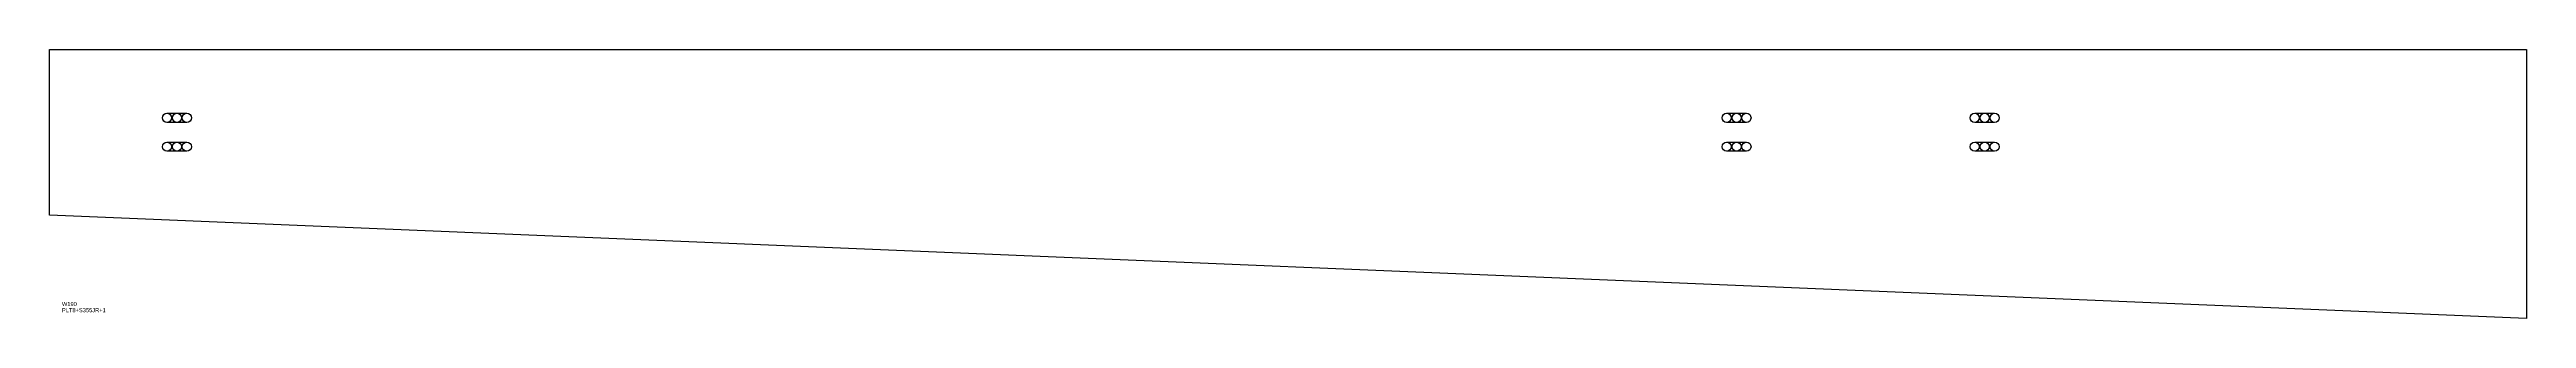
# Model space of a CAD drawing. Extents: x 0 to 5990, y 0 to 650.
import ezdxf

# ---------------------------------------------------------------- set-up
doc = ezdxf.new("R2010")
doc.units = 0
for name, color, linetype in [('22', 7, 'CONTINUOUS'), ('CUT', 7, 'CONTINUOUS'), ('LAYOUT', 4, 'CONTINUOUS'), ('SCRIBE', 3, 'CONTINUOUS'), ('TEXT', 7, 'CONTINUOUS')]:
    doc.layers.add(name, color=color, linetype=linetype)

msp = doc.modelspace()

# ---------------------------------------------------------------- linework, layer by layer
at = {"layer": '22', "color": 7, "linetype": 'CONTINUOUS'}
for centre, radius in [((283.99, 485), 11), ((307.99, 485), 11), ((331.99, 485), 11), ((4055.74, 485), 11), ((4079.74, 485), 11), ((4103.74, 485), 11), ((4655.74, 485), 11), ((4679.74, 485), 11), ((4703.74, 485), 11), ((283.99, 415), 11), ((307.99, 415), 11), ((331.99, 415), 11), ((4055.74, 415), 11), ((4079.74, 415), 11), ((4103.74, 415), 11), ((4655.74, 415), 11), ((4679.74, 415), 11), ((4703.74, 415), 11), ((0, 0), 0), ((0, 0), 0), ((0, 0), 0), ((0, 0), 0), ((0, 0), 0), ((0, 0), 0)]:
    msp.add_circle(centre, radius, dxfattribs=at)
at = {"layer": 'CUT', "color": 7, "linetype": 'CONTINUOUS'}
msp.add_lwpolyline([(0, 250), (0, 650), (5990, 650), (5990, 0)], close=True, dxfattribs=at)
at = {"layer": 'LAYOUT', "color": 4, "linetype": 'CONTINUOUS'}
for points in [[(283.99, 474, -1), (283.99, 496), (331.99, 496, -1), (331.99, 474)], [(4055.74, 474, -1), (4055.74, 496), (4103.74, 496, -1), (4103.74, 474)], [(4655.74, 474, -1), (4655.74, 496), (4703.74, 496, -1), (4703.74, 474)], [(283.99, 404, -1), (283.99, 426), (331.99, 426, -1), (331.99, 404)], [(4055.74, 404, -1), (4055.74, 426), (4103.74, 426, -1), (4103.74, 404)], [(4655.74, 404, -1), (4655.74, 426), (4703.74, 426, -1), (4703.74, 404)]]:
    msp.add_lwpolyline(points, format="xyb", close=True, dxfattribs=at)

# ---------------------------------------------------------------- texts
at = {"layer": 'SCRIBE', "color": 3}
msp.add_text('W190', height=10, dxfattribs=at).set_placement((30, 30))
at = {"layer": 'TEXT', "color": 7}
msp.add_text('PLT8+S355JR+1', height=10, dxfattribs=at).set_placement((30, 15))

doc.saveas('drawing.dxf')
